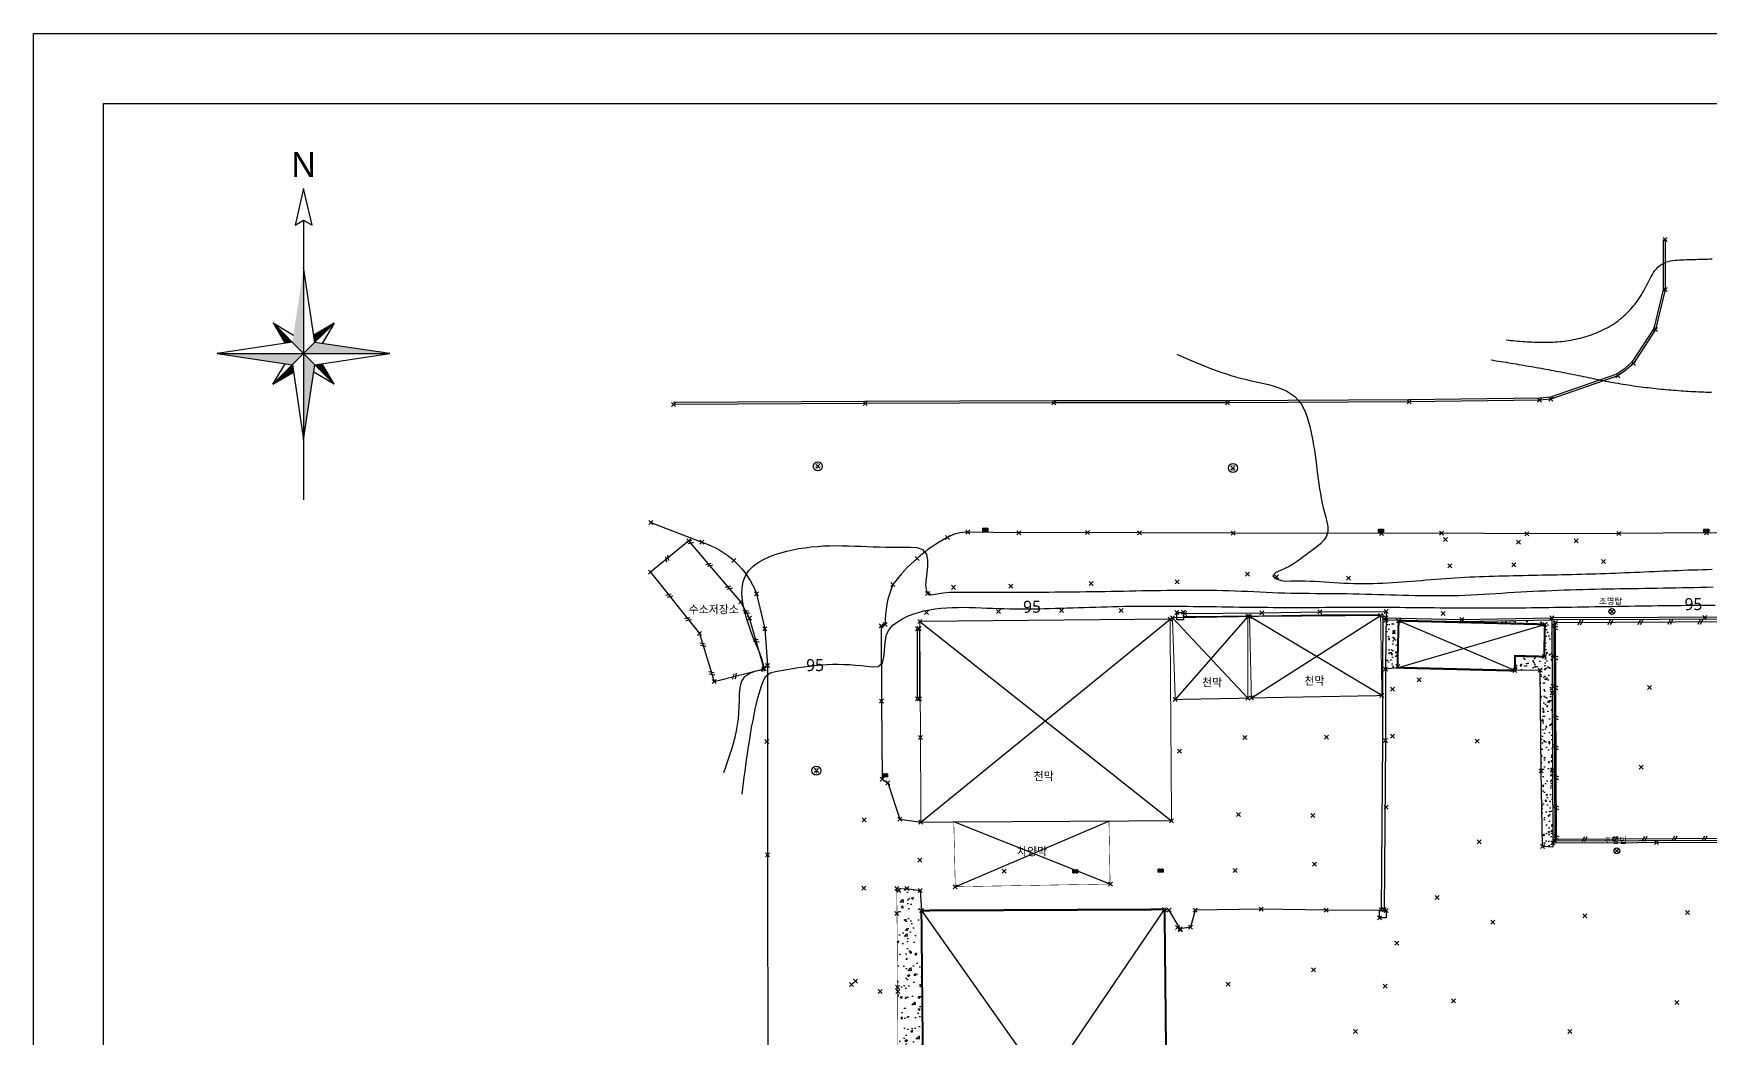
# Model space of a CAD drawing. Header units: millimetres. Extents: x 0 to 294000, y 0 to 207900.
# Drawn here: x 0 to 167671, y 107412 to 207900 of the extents above; entities that cross this region are included whole.
import ezdxf
from ezdxf.enums import TextEntityAlignment as Align

# ---------------------------------------------------------------- set-up
doc = ezdxf.new("R2010")
doc.units = ezdxf.units.MM
doc.header["$MEASUREMENT"] = 0
doc.header["$PDMODE"] = 3
doc.header["$PDSIZE"] = 200
doc.linetypes.add('DASHED2', pattern=[0.375, 0.25, -0.125])
for name, color, linetype in [('1M(48)', 48, 'Continuous'), ('5M(86)', 86, 'Continuous'), ("CON'C(31)", 251, 'Continuous'), ('FORM', 7, 'Continuous'), ('PTLAYER', 1, 'Continuous'), ('TEXT', 7, 'Continuous'), ('경계석(33)', 6, 'Continuous'), ('도시가스맨홀(50)', 50, 'Continuous'), ('빗물받이(5)', 5, 'Continuous'), ('아스팔트도로(1)', 6, 'Continuous'), ('우수맨홀(42)', 42, 'Continuous'), ('조립식건물(40)', 7, 'Continuous'), ('진북(8)', 8, 'Continuous'), ('천막(64)', 5, 'Continuous'), ('콘크리트수로(5)', 8, 'Continuous'), ('현황선', 7, 'Continuous'), ('휀스(70)', 4, 'Continuous')]:
    doc.layers.add(name, color=color, linetype=linetype)
doc.styles.add('Arial_4', font='malgun.ttf')
doc.styles.add('돋음체', font='malgun.ttf')

# ---------------------------------------------------------------- blocks, each defined once
blk = doc.blocks.new('진북')
at = {"layer": '진북(8)'}
for p, q in [((350.175, 814.296), (349.839, 812.775)), ((350.537, 812.775), (350.175, 814.296)), ((349.839, 812.775), (350.188, 812.976)), ((350.188, 812.976), (350.18, 801.328)), ((350.188, 812.976), (350.537, 812.775)), ((350.652, 807.891), (350.187, 811.024)), ((348.912, 808.698), (350.184, 807.424)), ((348.912, 808.698), (349.414, 807.847)), ((348.912, 808.698), (349.763, 808.195)), ((351.458, 808.696), (350.184, 807.424)), ((351.458, 808.696), (350.607, 808.194)), ((351.458, 808.696), (350.955, 807.846)), ((349.717, 807.892), (346.584, 807.427)), ((353.784, 807.421), (350.652, 807.891)), ((346.584, 807.427), (349.716, 806.957)), ((346.584, 807.427), (353.784, 807.421)), ((348.91, 806.152), (350.184, 807.424)), ((348.91, 806.152), (349.413, 807.002)), ((349.716, 806.957), (350.182, 803.824)), ((350.182, 803.824), (350.651, 806.956)), ((351.456, 806.15), (350.184, 807.424)), ((350.651, 806.956), (353.784, 807.421)), ((351.456, 806.15), (350.954, 807.001)), ((348.91, 806.152), (349.761, 806.654)), ((351.456, 806.15), (350.606, 806.653))]:
    blk.add_line(p, q, dxfattribs=at)
at = {"layer": '진북(8)', "color": 4}
for points in [[(350.187, 811.024), (349.717, 807.892), (350.184, 807.424)], [(348.912, 808.698), (349.414, 807.847), (349.717, 807.892)], [(351.458, 808.696), (350.607, 808.194), (350.652, 807.891)], [(353.784, 807.421), (350.652, 807.891), (350.184, 807.424)], [(346.584, 807.427), (349.716, 806.957), (350.184, 807.424)], [(348.91, 806.152), (349.761, 806.654), (349.716, 806.957)], [(350.182, 803.824), (350.651, 806.956), (350.184, 807.424)], [(351.456, 806.15), (350.954, 807.001), (350.651, 806.956)]]:
    blk.add_solid(points, dxfattribs=at)
at = {"layer": '진북(8)', "style": '돋음체'}
blk.add_text('N', height=1.05, dxfattribs=at).set_placement((350.184, 814.775), align=Align.CENTER)
blk = doc.blocks.new('P')
at = {"layer": '휀스(70)', "linetype": 'Continuous'}
for points in [[(-0.25, -0.25), (0, 0.25)], [(0, -0.25), (0.25, 0.25)]]:
    blk.add_lwpolyline(points, dxfattribs=at)
blk = doc.blocks.new('w')
at = {"layer": '우수맨홀(42)'}
blk.add_circle((0, 0), 0.75, dxfattribs=at)
at = {"layer": '우수맨홀(42)', "style": '돋음체'}
blk.add_text('우', height=0.8, dxfattribs=at).set_placement((0, 0), align=Align.MIDDLE)
blk = doc.blocks.new('W1')
at = {"layer": '빗물받이(5)'}
h = blk.add_hatch(dxfattribs=at)
h.set_pattern_fill('ANSI31', color=256, scale=0.02, style=0)
h.set_pattern_definition([(45, (-178.083926, -134.613974), (-0.04490128, 0.04490128), [])])
h.paths.add_polyline_path([(0.26, 0.15), (-0.24, 0.15), (-0.24, -0.15), (0.26, -0.15)])
blk.add_lwpolyline([(-0.24, 0.15), (0.26, 0.15), (0.26, -0.15), (-0.24, -0.15), (-0.24, 0.15)], dxfattribs=at)

msp = doc.modelspace()

# ---------------------------------------------------------------- hatches: boundary and pattern name
at = {"layer": "CON'C(31)"}
h = msp.add_hatch(dxfattribs=at)
h.set_pattern_fill('AR-CONC', color=256, scale=200)
h.set_pattern_definition([(50, (-215103000, -462996050), (1434.5203652, -125.50427), [150, -1650]), (355, (-215103000, -462996050), (-277.5026672, 1504.3842674), [120, -1320]), (100.45144446, (-215102880.5, -462996060.5), (1157.0176935, 1378.879982), [127.480384, -1402.284224]), (46.1842, (-215103000, -462995650), (2134.4826613, -331.0385616), [225, -2475]), (96.6356355, (-215102822.1, -462995677.6), (1869.323891, 1948.2372015), [191.220684, -2103.42752]), (351.184164, (-215103000, -462995650), (1869.32389, 1948.237201), [180, -1980.000002]), (21, (-215102800, -462995750), (1193.8141042, -805.2377813), [150, -1650]), (326, (-215102800, -462995750), (486.630664, 1450.30009), [120, -1320]), (71.45144474, (-215102700.5, -462995817.1), (1680.4447535, 645.0623056), [127.48038, -1402.284224]), (37.5, (-215103000, -462996050), (24.31971063, 665.78770766), [0, -1304, 0, -1340, 0, -1325]), (7.5, (-215103000, -462996050), (526.1390749, 788.8234238), [0, -764, 0, -1274, 0, -505]), (327.5, (-215103446, -462996050), (1067.64487234, -45.10974347), [0, -500, 0, -1560, 0, -2070]), (317.5, (-215103646, -462996050), (1166.3723387, 200.2099647), [0, -650, 0, -1036, 0, -1470])])
h.paths.add_polyline_path([(151820, 149282), (142817, 149097), (135224, 149257), (135190, 144341), (136371, 144489), (136490, 149188), (151119, 148821), (151038, 145594), (148135, 145667), (148098, 144194), (150659, 144255), (150745, 134180), (150893, 126596), (151906, 126557), (151913, 126988)])
h = msp.add_hatch(dxfattribs=at)
h.set_pattern_fill('AR-CONC', color=256, scale=300)
h.set_pattern_definition([(50, (-215103000, -462996050), (2151.780548, -188.256405), [225, -2475]), (355, (-215103000, -462996050), (-416.254001, 2256.576401), [180, -1980]), (100.45144446, (-215102820.7, -462996065.7), (1735.52654, 2068.319973), [191.220576, -2103.426336]), (46.1842, (-215103000, -462995450), (3201.723992, -496.557842), [337.5, -3712.5]), (96.6356355, (-215102733.2, -462995491.4), (2803.985837, 2922.355802), [286.831026, -3155.14128]), (351.184164, (-215103000, -462995450), (2803.985835, 2922.3558), [270, -2970.000003]), (21, (-215102700, -462995600), (1790.7211564, -1207.856672), [225, -2475]), (326, (-215102700, -462995600), (729.945996, 2175.450135), [180, -1980]), (71.45144474, (-215102550.8, -462995700.7), (2520.66713, 967.593458), [191.22057, -2103.426336]), (37.5, (-215103000, -462996050), (36.479566, 998.6815615), [0, -1956, 0, -2010, 0, -1987.5]), (7.5, (-215103000, -462996050), (789.2086123, 1183.2351356), [0, -1146, 0, -1911, 0, -757.5]), (327.5, (-215103669, -462996050), (1601.4673085, -67.6646152), [0, -750, 0, -2340, 0, -3105]), (317.5, (-215103969, -462996050), (1749.558508, 300.314947), [0, -975, 0, -1554, 0, -2205])])
h.paths.add_polyline_path([(88776, 120204), (88636, 122220), (87317, 122423), (86311, 122422), (86334, 119917), (86404, 112096), (86374, 104420), (86378, 104403), (86382, 103950), (88934, 103950)])
h.paths.add_polyline_path([(86247, 97841), (86299, 97295), (86464, 96603), (86728, 95943), (87095, 95335), (87567, 94803), (88133, 94373), (88703, 93948), (89038, 93341), (88946, 102719), (86368, 102694)])
h.paths.add_polyline_path([(87567, 94803), (87095, 95335), (86728, 95943), (86464, 96603), (86299, 97295), (86247, 97841), (86241, 97615), (86023, 97622, -0.9840891), (85520, 97630, -0.0080193), (85520, 97638), (85411, 97641), (85411, 94939), (85211, 94082), (85406, 88806), (86953, 90013), (87357, 89400), (87690, 89822), (88279, 90220), (88878, 90603), (89061, 90967), (89038, 93341), (88703, 93948), (88133, 94373)])
h.paths.add_polyline_path([(88102, 93305, -1), (87202, 93305, -1)], flags=16)
h.paths.add_polyline_path([(87190, 92891), (88119, 92897), (88113, 93720), (87184, 93713)], flags=24)

# ---------------------------------------------------------------- linework, layer by layer
at = {"layer": '1M(48)'}
for points in [[(147249, 177259), (147481, 177238), (147481, 177238), (147713, 177216), (147713, 177216), (147945, 177195), (147945, 177195), (148177, 177174), (148177, 177174), (148409, 177153), (148409, 177153), (148641, 177134), (148641, 177134), (148873, 177116), (148873, 177116), (149105, 177099), (149105, 177099), (149337, 177083), (149337, 177083), (149570, 177068), (149570, 177068), (149802, 177056), (149802, 177056), (150035, 177045), (150035, 177045), (150267, 177036), (150267, 177036), (150500, 177029), (150500, 177029), (150733, 177025), (150733, 177025), (150966, 177023), (150966, 177023), (151199, 177024), (151199, 177024), (151431, 177028), (151431, 177028), (151664, 177035), (151664, 177035), (151897, 177045), (151897, 177045), (152129, 177058), (152129, 177058), (152362, 177074), (152362, 177074), (152594, 177094), (152594, 177094), (152825, 177118), (152825, 177118), (153056, 177145), (153056, 177145), (153287, 177177), (153287, 177177), (153517, 177212), (153517, 177212), (153747, 177250), (153747, 177250), (153976, 177293), (153976, 177293), (154204, 177339), (154204, 177339), (154431, 177390), (154431, 177390), (154658, 177444), (154658, 177444), (154883, 177502), (154883, 177502), (155107, 177565), (155107, 177565), (155330, 177632), (155330, 177632), (155552, 177703), (155552, 177703), (155772, 177778), (155772, 177778), (155991, 177858), (155991, 177858), (156208, 177942), (156208, 177942), (156424, 178031), (156424, 178031), (156637, 178124), (156637, 178124), (156848, 178222), (156848, 178222), (157057, 178325), (157057, 178325), (157263, 178433), (157263, 178433), (157467, 178546), (157467, 178546), (157668, 178663), (157668, 178663), (157866, 178786), (157866, 178786), (158060, 178914), (158060, 178914), (158251, 179047), (158251, 179047), (158439, 179185), (158439, 179185), (158622, 179328), (158622, 179328), (158802, 179476), (158802, 179476), (158978, 179629), (158978, 179629), (159150, 179786), (159150, 179786), (159318, 179947), (159318, 179947), (159481, 180113), (159481, 180113), (159641, 180283), (159641, 180283), (159796, 180456), (159796, 180456), (159946, 180634), (159946, 180634), (160093, 180815), (160093, 180815), (160235, 180999), (160235, 180999), (160373, 181187), (160373, 181187), (160506, 181378), (160506, 181378), (160635, 181571), (160635, 181571), (160760, 181768), (160760, 181768), (160881, 181967), (160881, 181967), (160998, 182169), (160998, 182169), (161110, 182372), (161110, 182372), (161219, 182578), (161219, 182578), (161324, 182786), (161324, 182786), (161428, 182994), (161428, 182994), (161533, 183202), (161533, 183202), (161639, 183409), (161639, 183409), (161750, 183614), (161750, 183614), (161866, 183816), (161866, 183816), (161989, 184014), (161989, 184014), (162122, 184205), (162122, 184205), (162268, 184386), (162268, 184386), (162427, 184556), (162427, 184556), (162602, 184709), (162602, 184709), (162794, 184841), (162794, 184841), (163000, 184949), (163000, 184949), (163216, 185035), (163216, 185035), (163439, 185103), (163439, 185103), (163666, 185155), (163666, 185155), (163896, 185194), (163896, 185194), (164127, 185223), (164127, 185223), (164358, 185244), (164358, 185244), (164591, 185260), (164591, 185260), (164823, 185271), (164823, 185271), (165056, 185281), (165056, 185281), (165289, 185290), (165289, 185290), (165521, 185298), (165521, 185298), (165754, 185306), (165754, 185306), (165987, 185313), (165987, 185313), (166219, 185320), (166219, 185320), (166452, 185327), (166452, 185327), (166685, 185334), (166685, 185334), (166918, 185340), (166918, 185340), (167150, 185346), (167150, 185346), (167383, 185352), (167383, 185352), (167616, 185357), (167616, 185357), (167849, 185362)], [(114313, 175831), (114758, 175637), (114758, 175637), (115202, 175444), (115202, 175444), (115647, 175252), (115647, 175252), (116094, 175063), (116094, 175063), (116541, 174876), (116541, 174876), (116990, 174694), (116990, 174694), (117441, 174516), (117441, 174516), (117894, 174343), (117894, 174343), (118349, 174177), (118349, 174177), (118807, 174016), (118807, 174016), (119266, 173863), (119266, 173863), (119729, 173718), (119729, 173718), (120194, 173580), (120194, 173580), (120661, 173452), (120661, 173452), (121131, 173332), (121131, 173332), (121602, 173221), (121602, 173221), (122076, 173116), (122076, 173116), (122549, 173013), (122549, 173013), (123022, 172905), (123022, 172905), (123493, 172790), (123493, 172790), (123960, 172661), (123960, 172661), (124421, 172513), (124421, 172513), (124874, 172339), (124874, 172339), (125312, 172132), (125312, 172132), (125728, 171885), (125728, 171885), (126113, 171590), (126113, 171590), (126454, 171246), (126454, 171246), (126741, 170856), (126741, 170856), (126978, 170433), (126978, 170433), (127175, 169991), (127175, 169991), (127341, 169535), (127341, 169535), (127482, 169072), (127482, 169072), (127606, 168603), (127606, 168603), (127718, 168131), (127718, 168131), (127819, 167657), (127819, 167657), (127910, 167181), (127910, 167181), (127993, 166704), (127993, 166704), (128069, 166225), (128069, 166225), (128139, 165745), (128139, 165745), (128204, 165265), (128204, 165265), (128267, 164784), (128267, 164784), (128328, 164304), (128328, 164304), (128390, 163823), (128390, 163823), (128453, 163342), (128453, 163342), (128521, 162862), (128521, 162862), (128593, 162383), (128593, 162383), (128672, 161905), (128672, 161905), (128758, 161428), (128758, 161428), (128853, 160953), (128853, 160953), (128958, 160479), (128958, 160479), (129073, 160008), (129073, 160008), (129199, 159540), (129199, 159540), (129322, 159071), (129322, 159071), (129408, 158595), (129408, 158595), (129413, 158111), (129413, 158111), (129277, 157648), (129277, 157648), (129015, 157241), (129015, 157241), (128683, 156889), (128683, 156889), (128315, 156574), (128315, 156574), (127928, 156282), (127928, 156282), (127537, 155996), (127537, 155996), (127149, 155705), (127149, 155705), (126763, 155412), (126763, 155412), (126370, 155128), (126370, 155128), (125964, 154863), (125964, 154863), (125544, 154622), (125544, 154622), (125111, 154404), (125111, 154404), (124668, 154207), (124668, 154207), (124228, 154004), (124228, 154004), (123916, 153671), (123916, 153671), (124281, 153371), (124281, 153371), (124738, 153212), (124738, 153212), (125218, 153153), (125218, 153153), (125702, 153161), (125702, 153161), (126187, 153177), (126187, 153177), (126672, 153180), (126672, 153180), (127156, 153171), (127156, 153171), (127641, 153154), (127641, 153154), (128125, 153131), (128125, 153131), (128609, 153102), (128609, 153102), (129092, 153070), (129092, 153070), (129576, 153037), (129576, 153037), (130059, 153004), (130059, 153004), (130543, 152973), (130543, 152973), (131027, 152947), (131027, 152947), (131511, 152925), (131511, 152925), (131996, 152910), (131996, 152910), (132481, 152903), (132481, 152903), (132965, 152901), (132965, 152901), (133450, 152906), (133450, 152906), (133935, 152916), (133935, 152916), (134419, 152932), (134419, 152932), (134903, 152952), (134903, 152952), (135387, 152976), (135387, 152976), (135871, 153004), (135871, 153004), (136355, 153035), (136355, 153035), (136839, 153069), (136839, 153069), (137322, 153105), (137322, 153105), (137805, 153142), (137805, 153142), (138288, 153181), (138288, 153181), (138771, 153221), (138771, 153221), (139255, 153261), (139255, 153261), (139738, 153301), (139738, 153301), (140221, 153340), (140221, 153340), (140704, 153378), (140704, 153378), (141187, 153414), (141187, 153414), (141671, 153448), (141671, 153448), (142155, 153480), (142155, 153480), (142638, 153508), (142638, 153508), (143122, 153534), (143122, 153534), (143607, 153558), (143607, 153558), (144091, 153580), (144091, 153580), (144575, 153599), (144575, 153599), (145060, 153617), (145060, 153617), (145544, 153633), (145544, 153633), (146028, 153648), (146028, 153648), (146513, 153662), (146513, 153662), (146998, 153674), (146998, 153674), (147482, 153686), (147482, 153686), (147967, 153697), (147967, 153697), (148451, 153708), (148451, 153708), (148936, 153718), (148936, 153718), (149420, 153728), (149420, 153728), (149905, 153738), (149905, 153738), (150390, 153748), (150390, 153748), (150874, 153758), (150874, 153758), (151359, 153767), (151359, 153767), (151844, 153777), (151844, 153777), (152328, 153787), (152328, 153787), (152813, 153798), (152813, 153798), (153297, 153808), (153297, 153808), (153782, 153820), (153782, 153820), (154267, 153831), (154267, 153831), (154751, 153844), (154751, 153844), (155236, 153857), (155236, 153857), (155720, 153871), (155720, 153871), (156205, 153885), (156205, 153885), (156689, 153901), (156689, 153901), (157174, 153918), (157174, 153918), (157658, 153935), (157658, 153935), (158142, 153954), (158142, 153954), (158627, 153973), (158627, 153973), (159111, 153993), (159111, 153993), (159595, 154014), (159595, 154014), (160080, 154034), (160080, 154034), (160564, 154056), (160564, 154056), (161048, 154077), (161048, 154077), (161532, 154099), (161532, 154099), (162017, 154120), (162017, 154120), (162501, 154141), (162501, 154141), (162985, 154162), (162985, 154162), (163469, 154182), (163469, 154182), (163954, 154202), (163954, 154202), (164438, 154221), (164438, 154221), (164922, 154240), (164922, 154240), (165407, 154257), (165407, 154257), (165891, 154274), (165891, 154274), (166376, 154289), (166376, 154289), (166860, 154303), (166860, 154303), (167345, 154315), (167345, 154315), (167829, 154326)], [(145730, 175270), (145980, 175229), (145980, 175229), (146230, 175188), (146230, 175188), (146480, 175146), (146480, 175146), (146730, 175105), (146730, 175105), (146980, 175064), (146980, 175064), (147230, 175022), (147230, 175022), (147480, 174981), (147480, 174981), (147730, 174939), (147730, 174939), (147980, 174898), (147980, 174898), (148230, 174856), (148230, 174856), (148480, 174814), (148480, 174814), (148730, 174771), (148730, 174771), (148979, 174729), (148979, 174729), (149229, 174686), (149229, 174686), (149479, 174644), (149479, 174644), (149729, 174600), (149729, 174600), (149978, 174557), (149978, 174557), (150228, 174514), (150228, 174514), (150478, 174470), (150478, 174470), (150727, 174425), (150727, 174425), (150977, 174381), (150977, 174381), (151226, 174336), (151226, 174336), (151475, 174291), (151475, 174291), (151725, 174245), (151725, 174245), (151974, 174199), (151974, 174199), (152223, 174153), (152223, 174153), (152472, 174106), (152472, 174106), (152721, 174059), (152721, 174059), (152970, 174011), (152970, 174011), (153219, 173963), (153219, 173963), (153467, 173915), (153467, 173915), (153716, 173866), (153716, 173866), (153965, 173816), (153965, 173816), (154213, 173766), (154213, 173766), (154461, 173715), (154461, 173715), (154710, 173664), (154710, 173664), (154958, 173613), (154958, 173613), (155206, 173561), (155206, 173561), (155454, 173508), (155454, 173508), (155702, 173456), (155702, 173456), (155950, 173404), (155950, 173404), (156198, 173352), (156198, 173352), (156446, 173300), (156446, 173300), (156694, 173249), (156694, 173249), (156942, 173199), (156942, 173199), (157191, 173150), (157191, 173150), (157440, 173102), (157440, 173102), (157689, 173055), (157689, 173055), (157938, 173010), (157938, 173010), (158188, 172965), (158188, 172965), (158437, 172922), (158437, 172922), (158687, 172880), (158687, 172880), (158937, 172839), (158937, 172839), (159188, 172799), (159188, 172799), (159438, 172761), (159438, 172761), (159689, 172723), (159689, 172723), (159939, 172687), (159939, 172687), (160190, 172651), (160190, 172651), (160441, 172617), (160441, 172617), (160693, 172584), (160693, 172584), (160944, 172552), (160944, 172552), (161196, 172521), (161196, 172521), (161447, 172490), (161447, 172490), (161699, 172461), (161699, 172461), (161951, 172433), (161951, 172433), (162203, 172406), (162203, 172406), (162455, 172380), (162455, 172380), (162707, 172355), (162707, 172355), (162959, 172331), (162959, 172331), (163212, 172307), (163212, 172307), (163464, 172285), (163464, 172285), (163716, 172263), (163716, 172263), (163969, 172243), (163969, 172243), (164222, 172223), (164222, 172223), (164474, 172204), (164474, 172204), (164727, 172186), (164727, 172186), (164980, 172169), (164980, 172169), (165233, 172152), (165233, 172152), (165486, 172137), (165486, 172137), (165739, 172122), (165739, 172122), (165992, 172108), (165992, 172108), (166245, 172094), (166245, 172094), (166498, 172082), (166498, 172082), (166751, 172070), (166751, 172070), (167004, 172058), (167004, 172058), (167257, 172048), (167257, 172048), (167511, 172038), (167511, 172038), (167764, 172029)], [(69007, 134006), (69220, 134589), (69220, 134589), (69428, 135175), (69428, 135175), (69628, 135762), (69628, 135762), (69817, 136354), (69817, 136354), (69991, 136950), (69991, 136950), (70146, 137551), (70146, 137551), (70281, 138158), (70281, 138158), (70391, 138769), (70391, 138769), (70477, 139384), (70477, 139384), (70536, 140002), (70536, 140002), (70569, 140622), (70569, 140622), (70579, 141243), (70579, 141243), (70594, 141864), (70594, 141864), (70650, 142482), (70650, 142482), (70803, 143083), (70803, 143083), (71127, 143608), (71127, 143608), (71636, 143956), (71636, 143956), (72213, 144185), (72213, 144185), (72827, 144267), (72827, 144267), (72988, 144766), (72988, 144766), (72831, 145366), (72831, 145366), (72612, 145947), (72612, 145947), (72372, 146520), (72372, 146520), (72134, 147094), (72134, 147094), (71902, 147670), (71902, 147670), (71680, 148250), (71680, 148250), (71472, 148835), (71472, 148835), (71282, 149426), (71282, 149426), (71115, 150024), (71115, 150024), (70978, 150630), (70978, 150630), (70879, 151243), (70879, 151243), (70831, 151862), (70831, 151862), (70849, 152482), (70849, 152482), (70957, 153093), (70957, 153093), (71174, 153674), (71174, 153674), (71511, 154194), (71511, 154194), (71945, 154637), (71945, 154637), (72442, 155008), (72442, 155008), (72979, 155319), (72979, 155319), (73543, 155580), (73543, 155580), (74124, 155800), (74124, 155800), (74716, 155986), (74716, 155986), (75316, 156144), (75316, 156144), (75923, 156278), (75923, 156278), (76533, 156391), (76533, 156391), (77147, 156485), (77147, 156485), (77764, 156561), (77764, 156561), (78382, 156618), (78382, 156618), (79002, 156658), (79002, 156658), (79622, 156681), (79622, 156681), (80243, 156690), (80243, 156690), (80864, 156686), (80864, 156686), (81485, 156672), (81485, 156672), (82106, 156652), (82106, 156652), (82727, 156628), (82727, 156628), (83347, 156603), (83347, 156603), (83968, 156580), (83968, 156580), (84588, 156561), (84588, 156561), (85209, 156547), (85209, 156547), (85830, 156540), (85830, 156540), (86451, 156542), (86451, 156542), (87072, 156552), (87072, 156552), (87693, 156552), (87693, 156552), (88311, 156497), (88311, 156497), (88896, 156299), (88896, 156299), (89283, 155828), (89283, 155828), (89398, 155221), (89398, 155221), (89385, 154600), (89385, 154600), (89318, 153983), (89318, 153983), (89237, 153367), (89237, 153367), (89199, 152748), (89199, 152748), (89280, 152133), (89280, 152133), (89735, 151789), (89735, 151789), (90350, 151861), (90350, 151861), (90961, 151969), (90961, 151969), (91579, 152033), (91579, 152033), (92200, 152053), (92200, 152053), (92821, 152053), (92821, 152053), (93442, 152051), (93442, 152051), (94063, 152049), (94063, 152049), (94684, 152047), (94684, 152047), (95305, 152046), (95305, 152046), (95926, 152044), (95926, 152044), (96547, 152044), (96547, 152044), (97168, 152043), (97168, 152043), (97789, 152043), (97789, 152043), (98410, 152044), (98410, 152044), (99031, 152045), (99031, 152045), (99652, 152046), (99652, 152046), (100273, 152048), (100273, 152048), (100894, 152051), (100894, 152051), (101515, 152054), (101515, 152054), (102136, 152058), (102136, 152058), (102757, 152063), (102757, 152063), (103378, 152068), (103378, 152068), (103999, 152075), (103999, 152075), (104620, 152082), (104620, 152082), (105241, 152090), (105241, 152090), (105862, 152099), (105862, 152099), (106483, 152109), (106483, 152109), (107104, 152120), (107104, 152120), (107725, 152132), (107725, 152132), (108346, 152144), (108346, 152144), (108967, 152156), (108967, 152156), (109588, 152168), (109588, 152168), (110209, 152180), (110209, 152180), (110830, 152192), (110830, 152192), (111451, 152203), (111451, 152203), (112071, 152213), (112071, 152213), (112692, 152223), (112692, 152223), (113313, 152231), (113313, 152231), (113934, 152238), (113934, 152238), (114555, 152243), (114555, 152243), (115176, 152246), (115176, 152246), (115797, 152247), (115797, 152247), (116419, 152246), (116419, 152246), (117040, 152242), (117040, 152242), (117661, 152236), (117661, 152236), (118281, 152226), (118281, 152226), (118902, 152214), (118902, 152214), (119523, 152198), (119523, 152198), (120144, 152179), (120144, 152179), (120765, 152156), (120765, 152156), (121385, 152129), (121385, 152129), (122005, 152100), (122005, 152100), (122626, 152069), (122626, 152069), (123246, 152039), (123246, 152039), (123866, 152011), (123866, 152011), (124487, 151987), (124487, 151987), (125108, 151967), (125108, 151967), (125729, 151952), (125729, 151952), (126349, 151940), (126349, 151940), (126970, 151931), (126970, 151931), (127591, 151924), (127591, 151924), (128212, 151918), (128212, 151918), (128833, 151914), (128833, 151914), (129454, 151909), (129454, 151909), (130075, 151904), (130075, 151904), (130697, 151898), (130697, 151898), (131317, 151891), (131317, 151891), (131938, 151881), (131938, 151881), (132559, 151868), (132559, 151868), (133180, 151853), (133180, 151853), (133801, 151836), (133801, 151836), (134422, 151818), (134422, 151818), (135043, 151800), (135043, 151800), (135663, 151781), (135663, 151781), (136284, 151763), (136284, 151763), (136905, 151746), (136905, 151746), (137526, 151731), (137526, 151731), (138147, 151717), (138147, 151717), (138768, 151706), (138768, 151706), (139389, 151698), (139389, 151698), (140010, 151694), (140010, 151694), (140631, 151694), (140631, 151694), (141252, 151698), (141252, 151698), (141873, 151708), (141873, 151708), (142493, 151723), (142493, 151723), (143114, 151745), (143114, 151745), (143735, 151772), (143735, 151772), (144355, 151803), (144355, 151803), (144975, 151838), (144975, 151838), (145595, 151876), (145595, 151876), (146215, 151915), (146215, 151915), (146834, 151955), (146834, 151955), (147454, 151994), (147454, 151994), (148074, 152032), (148074, 152032), (148694, 152068), (148694, 152068), (149314, 152102), (149314, 152102), (149934, 152133), (149934, 152133), (150555, 152162), (150555, 152162), (151175, 152189), (151175, 152189), (151796, 152214), (151796, 152214), (152416, 152238), (152416, 152238), (153037, 152259), (153037, 152259), (153658, 152279), (153658, 152279), (154278, 152297), (154278, 152297), (154899, 152314), (154899, 152314), (155520, 152330), (155520, 152330), (156141, 152344), (156141, 152344), (156762, 152357), (156762, 152357), (157383, 152369), (157383, 152369), (158004, 152381), (158004, 152381), (158625, 152392), (158625, 152392), (159246, 152402), (159246, 152402), (159867, 152411), (159867, 152411), (160488, 152421), (160488, 152421), (161108, 152430), (161108, 152430), (161729, 152440), (161729, 152440), (162350, 152449), (162350, 152449), (162971, 152459), (162971, 152459), (163592, 152470), (163592, 152470), (164213, 152481), (164213, 152481), (164834, 152492), (164834, 152492), (165455, 152505), (165455, 152505), (166076, 152519), (166076, 152519), (166697, 152534), (166697, 152534), (167318, 152550), (167318, 152550), (167938, 152568)]]:
    msp.add_lwpolyline(points, dxfattribs=at)
at = {"layer": '5M(86)'}
msp.add_lwpolyline([(70848, 131850), (70920, 132419), (70920, 132419), (70993, 132988), (70993, 132988), (71066, 133557), (71066, 133557), (71141, 134125), (71141, 134125), (71217, 134694), (71217, 134694), (71296, 135262), (71296, 135262), (71377, 135829), (71377, 135829), (71461, 136397), (71461, 136397), (71548, 136964), (71548, 136964), (71639, 137530), (71639, 137530), (71735, 138095), (71735, 138095), (71835, 138660), (71835, 138660), (71941, 139223), (71941, 139223), (72052, 139786), (72052, 139786), (72170, 140347), (72170, 140347), (72294, 140907), (72294, 140907), (72426, 141465), (72426, 141465), (72572, 142020), (72572, 142020), (72740, 142568), (72740, 142568), (72938, 143106), (72938, 143106), (73197, 143616), (73197, 143616), (73647, 143957), (73647, 143957), (74203, 144092), (74203, 144092), (74767, 144198), (74767, 144198), (75331, 144302), (75331, 144302), (75896, 144401), (75896, 144401), (76462, 144495), (76462, 144495), (77029, 144580), (77029, 144580), (77597, 144656), (77597, 144656), (78167, 144720), (78167, 144720), (78738, 144770), (78738, 144770), (79311, 144806), (79311, 144806), (79884, 144826), (79884, 144826), (80457, 144831), (80457, 144831), (81031, 144819), (81031, 144819), (81603, 144792), (81603, 144792), (82175, 144750), (82175, 144750), (82746, 144694), (82746, 144694), (83315, 144626), (83315, 144626), (83886, 144568), (83886, 144568), (84455, 144614), (84455, 144614), (84877, 144973), (84877, 144973), (85017, 145527), (85017, 145527), (85075, 146097), (85075, 146097), (85114, 146669), (85114, 146669), (85173, 147240), (85173, 147240), (85298, 147799), (85298, 147799), (85546, 148314), (85546, 148314), (85930, 148738), (85930, 148738), (86389, 149081), (86389, 149081), (86882, 149374), (86882, 149374), (87397, 149626), (87397, 149626), (87929, 149839), (87929, 149839), (88474, 150016), (88474, 150016), (89029, 150161), (89029, 150161), (89591, 150276), (89591, 150276), (90157, 150367), (90157, 150367), (90726, 150434), (90726, 150434), (91298, 150480), (91298, 150480), (91871, 150509), (91871, 150509), (92444, 150523), (92444, 150523), (93018, 150524), (93018, 150524), (93591, 150516), (93591, 150516), (94164, 150500), (94164, 150500), (94737, 150479), (94737, 150479), (95310, 150456), (95310, 150456), (95883, 150434), (95883, 150434), (96456, 150413), (96456, 150413), (97030, 150398), (97030, 150398), (97603, 150386), (97603, 150386), (98177, 150380), (98177, 150380), (98750, 150377), (98750, 150377), (99324, 150378), (99324, 150378), (99897, 150382), (99897, 150382), (100470, 150389), (100470, 150389), (101044, 150399), (101044, 150399), (101617, 150411), (101617, 150411), (102191, 150426), (102191, 150426), (102764, 150441), (102764, 150441), (103337, 150459), (103337, 150459), (103910, 150477), (103910, 150477), (104483, 150496), (104483, 150496), (105057, 150515), (105057, 150515), (105630, 150534), (105630, 150534), (106203, 150552), (106203, 150552), (106776, 150570), (106776, 150570), (107349, 150587), (107349, 150587), (107923, 150602), (107923, 150602), (108496, 150616), (108496, 150616), (109069, 150627), (109069, 150627), (109643, 150636), (109643, 150636), (110216, 150643), (110216, 150643), (110790, 150648), (110790, 150648), (111363, 150651), (111363, 150651), (111937, 150652), (111937, 150652), (112510, 150651), (112510, 150651), (113084, 150650), (113084, 150650), (113657, 150646), (113657, 150646), (114230, 150642), (114230, 150642), (114804, 150637), (114804, 150637), (115377, 150630), (115377, 150630), (115951, 150623), (115951, 150623), (116524, 150615), (116524, 150615), (117098, 150607), (117098, 150607), (117671, 150599), (117671, 150599), (118245, 150590), (118245, 150590), (118818, 150581), (118818, 150581), (119391, 150573), (119391, 150573), (119965, 150564), (119965, 150564), (120538, 150556), (120538, 150556), (121112, 150549), (121112, 150549), (121685, 150542), (121685, 150542), (122259, 150536), (122259, 150536), (122832, 150531), (122832, 150531), (123405, 150526), (123405, 150526), (123979, 150523), (123979, 150523), (124552, 150521), (124552, 150521), (125126, 150520), (125126, 150520), (125699, 150519), (125699, 150519), (126273, 150519), (126273, 150519), (126846, 150519), (126846, 150519), (127420, 150520), (127420, 150520), (127993, 150522), (127993, 150522), (128567, 150523), (128567, 150523), (129140, 150525), (129140, 150525), (129714, 150527), (129714, 150527), (130287, 150529), (130287, 150529), (130861, 150531), (130861, 150531), (131434, 150533), (131434, 150533), (132008, 150534), (132008, 150534), (132581, 150535), (132581, 150535), (133155, 150536), (133155, 150536), (133728, 150536), (133728, 150536), (134302, 150535), (134302, 150535), (134875, 150534), (134875, 150534), (135449, 150532), (135449, 150532), (136022, 150529), (136022, 150529), (136596, 150525), (136596, 150525), (137169, 150520), (137169, 150520), (137742, 150515), (137742, 150515), (138316, 150509), (138316, 150509), (138889, 150503), (138889, 150503), (139463, 150497), (139463, 150497), (140036, 150491), (140036, 150491), (140610, 150484), (140610, 150484), (141183, 150479), (141183, 150479), (141757, 150473), (141757, 150473), (142330, 150468), (142330, 150468), (142904, 150464), (142904, 150464), (143477, 150461), (143477, 150461), (144051, 150459), (144051, 150459), (144624, 150458), (144624, 150458), (145197, 150458), (145197, 150458), (145771, 150460), (145771, 150460), (146344, 150462), (146344, 150462), (146918, 150465), (146918, 150465), (147491, 150469), (147491, 150469), (148065, 150473), (148065, 150473), (148638, 150479), (148638, 150479), (149212, 150485), (149212, 150485), (149785, 150492), (149785, 150492), (150359, 150499), (150359, 150499), (150932, 150507), (150932, 150507), (151506, 150515), (151506, 150515), (152079, 150524), (152079, 150524), (152652, 150533), (152652, 150533), (153226, 150543), (153226, 150543), (153799, 150552), (153799, 150552), (154373, 150562), (154373, 150562), (154946, 150572), (154946, 150572), (155519, 150582), (155519, 150582), (156093, 150592), (156093, 150592), (156666, 150602), (156666, 150602), (157240, 150612), (157240, 150612), (157813, 150621), (157813, 150621), (158386, 150631), (158386, 150631), (158960, 150640), (158960, 150640), (159533, 150649), (159533, 150649), (160107, 150657), (160107, 150657), (160680, 150666), (160680, 150666), (161253, 150674), (161253, 150674), (161827, 150682), (161827, 150682), (162400, 150690), (162400, 150690), (162974, 150697), (162974, 150697), (163547, 150704), (163547, 150704), (164121, 150711), (164121, 150711), (164694, 150718), (164694, 150718), (165268, 150725), (165268, 150725), (165841, 150731), (165841, 150731), (166414, 150737), (166414, 150737), (166988, 150743), (166988, 150743), (167561, 150749), (167561, 150749), (168135, 150754)], dxfattribs=at)
at = {"layer": "CON'C(31)"}
for points in [[(136371, 144489), (135190, 144341)], [(151913, 126988), (151906, 126557), (150893, 126596), (150745, 134180), (150659, 144255), (148098, 144194)], [(87317, 122423), (88636, 122220), (88776, 120204)]]:
    msp.add_lwpolyline(points, dxfattribs=at)
at = {"layer": "CON'C(31)", "const_width": 50}
msp.add_lwpolyline([(87317, 122423), (86311, 122422), (86334, 119917), (86404, 112096), (86368, 102694), (88946, 102719)], dxfattribs=at)
at = {"layer": 'FORM'}
for points in [[(0, 207900), (294000, 207900), (294000, 0), (0, 0)], [(7000, 200900), (287000, 200900), (287000, 7000), (7000, 7000)]]:
    msp.add_lwpolyline(points, close=True, dxfattribs=at)
at = {"layer": 'PTLAYER'}
for p in [(163151, 187312), (163136, 182293), (162186, 178317), (159972, 174891), (158403, 173660), (83136, 170895), (102010, 170974), (119393, 170979), (137530, 171069), (150576, 171239), (151714, 171355), (63973, 170800), (78418, 164630), (119930, 164453), (61726, 159016), (91376, 157494), (93420, 158027), (95145, 158277), (98529, 157982), (105375, 157998), (110585, 157978), (119960, 157954), (134766, 157909), (140784, 157928), (149323, 157883), (158511, 157911), (167278, 157963), (65524, 157180), (66819, 157024), (141164, 157297), (148475, 157046), (154251, 157171), (70028, 155197), (88335, 155415), (141596, 154685), (148015, 154785), (156966, 155109), (61695, 154054), (85934, 152804), (91983, 152523), (97723, 152655), (105735, 152894), (114343, 153089), (121384, 153840), (124266, 153589), (131483, 153440), (70706, 151073), (72297, 151887), (89384, 151890), (71582, 149426), (88618, 149121), (89290, 150004), (96470, 150117), (102790, 150191), (108738, 150206), (113638, 149356), (113872, 149487), (114298, 150003), (114980, 150047), (115104, 149920), (121423, 149604), (121582, 149616), (122830, 149982), (128609, 150077), (134686, 149717), (135216, 149457), (135223, 149238), (135229, 150091), (136490, 149188), (140930, 149907), (142817, 149297), (151819, 149482), (157815, 150103), (167096, 149517), (66595, 147895), (73114, 148370), (84752, 148688), (85161, 148790), (88373, 148380), (88550, 148413), (151119, 148821), (152163, 149012), (73058, 144377), (73375, 144706), (135190, 144341), (136404, 144621), (148098, 144194), (150659, 144255), (151078, 145593), (68056, 143104), (135862, 142331), (138546, 143276), (161575, 142509), (84789, 141142), (88396, 141383), (88580, 141374), (114158, 141310), (121424, 141441), (121771, 141464), (134823, 141700), (151849, 141970), (88690, 137517), (121100, 137491), (129286, 137525), (135879, 137635), (73336, 137121), (114579, 136151), (135167, 137194), (144354, 137149), (78272, 134192), (150745, 134180), (151882, 134205), (160757, 134545), (84837, 133340), (85113, 133734), (85403, 132969), (83064, 129272), (86613, 129343), (88729, 129039), (113786, 129182), (120472, 129814), (127902, 129710), (135232, 130557), (73397, 125785), (144556, 127090), (150893, 126596), (151913, 126988), (152097, 127164), (158301, 126175), (162284, 127022), (88614, 125237), (97057, 124147), (104160, 124113), (112682, 124192), (120133, 124217), (128086, 124857), (83021, 122436), (86311, 122422), (86531, 122206), (87317, 122423), (88636, 122220), (92164, 122585), (107676, 122856), (140357, 121516), (86334, 119917), (88776, 120204), (113090, 120314), (113535, 120236), (116152, 120231), (122761, 120337), (129239, 120246), (134576, 119489), (134752, 120288), (135052, 120315), (135249, 120194), (145922, 119052), (155099, 119690), (165373, 120004), (114387, 118498), (114640, 118378), (114697, 118272), (115672, 118536), (136327, 116928), (127965, 114284), (81781, 112792), (82175, 113127), (86379, 112543), (119436, 112842), (135150, 112639), (84660, 112121), (86404, 112096), (141993, 111187), (164297, 111014), (132177, 108122), (153602, 108099)]:
    msp.add_point(p, dxfattribs=at)
at = {"layer": 'TEXT'}
for centre in [(157815, 150103), (158301, 126175)]:
    msp.add_circle(centre, 293, dxfattribs=at)
at = {"layer": '경계석(33)'}
for points in [[(162951, 187313), (162936, 182316), (162000, 178397), (159820, 175024), (159081, 174381), (158311, 173840), (151670, 171552), (150564, 171439), (137528, 171269), (119392, 171179), (102010, 171174), (83135, 171095), (63973, 171000)], [(163151, 187312), (163136, 182293), (162186, 178317), (159972, 174891), (159205, 174224), (158403, 173660), (151714, 171355), (150576, 171239), (137530, 171069), (119393, 170979), (102010, 170974), (83136, 170895), (63973, 170800)], [(85161, 148790), (84752, 148688), (84789, 141142), (84837, 133340), (85403, 132969), (86613, 129343), (88729, 129039)]]:
    msp.add_lwpolyline(points, dxfattribs=at)
for points in [[(61726, 159016), (66819, 157024, -0.2301003), (72297, 151887), (73114, 148370), (73375, 144706), (73375, 137121), (73397, 125785), (73428, 103373), (73494, 84262), (73515, 69277), (73566, 48331), (73566, 33650)], [(176786, 157920), (167278, 157963), (158511, 157911), (149323, 157883), (140784, 157928), (134766, 157909), (119960, 157954), (110585, 157978), (105375, 157998), (98529, 157982), (93420, 158027, 0.1554626), (91376, 157494)]]:
    msp.add_lwpolyline(points, format="xyb", dxfattribs=at)
msp.add_arc((99038, 143162), 16269, 118.24461, 143.65405, dxfattribs=at)
at = {"layer": '아스팔트도로(1)'}
msp.add_arc((94196, 149133), 9041, 156.04249, 182.1704, dxfattribs=at)
at = {"layer": '조립식건물(40)', "const_width": 200}
msp.add_lwpolyline([(136371, 144489), (136490, 149188), (151119, 148821), (151038, 145594), (148135, 145667), (148098, 144194)], close=True, dxfattribs=at)
at = {"layer": '조립식건물(40)'}
for points in [[(136371, 144489), (151119, 148821)], [(148098, 144194), (136490, 149188)], [(88776, 120204), (113449, 85273)], [(89119, 84999), (113090, 120314)]]:
    msp.add_lwpolyline(points, dxfattribs=at)
at = {"layer": '조립식건물(40)', "const_width": 200}
msp.add_lwpolyline([(89119, 84999), (113449, 85273), (113090, 120314), (88776, 120204), (89119, 84999)], dxfattribs=at)
at = {"layer": '천막(64)', "const_width": 100}
for points in [[(113786, 129182), (88729, 129039), (88618, 149121), (113638, 149356), (113786, 129182)], [(114158, 141310), (121424, 141441), (121423, 149604), (113872, 149487), (114158, 141310)], [(121771, 141464), (121582, 149616), (134686, 149717), (134823, 141700), (121771, 141464)]]:
    msp.add_lwpolyline(points, dxfattribs=at)
at = {"layer": '천막(64)'}
for points in [[(88729, 129039), (113638, 149356)], [(121424, 141441), (113872, 149487)], [(121423, 149604), (114158, 141310)], [(134823, 141700), (121582, 149616)], [(121771, 141464), (134686, 149717)], [(88618, 149121), (113786, 129182)]]:
    msp.add_lwpolyline(points, dxfattribs=at)
at = {"layer": '콘크리트수로(5)'}
for points in [[(114298, 150003), (114986, 150003), (114986, 149257), (114298, 149257)], [(151913, 126988), (194442, 127141), (194403, 135211), (194330, 149613), (151819, 149482)], [(152112, 127188), (194241, 127341), (194203, 135210), (194131, 149413), (152020, 149283)], [(88580, 141374), (88373, 141374), (88373, 148380), (88580, 148380)], [(134576, 119489), (134581, 120199), (135249, 120194), (135245, 119484)]]:
    msp.add_lwpolyline(points, close=True, dxfattribs=at)
for points in [[(114986, 149920), (122830, 149982), (128609, 150077), (135229, 150091), (135190, 144341), (135167, 137194), (135051, 120195)], [(114986, 149620), (122833, 149682), (128612, 149777), (134927, 149791), (134890, 144342), (134867, 137195), (134751, 120197)], [(135212, 149257), (142817, 149097), (151823, 149282)], [(135216, 149457), (142817, 149297), (151819, 149482)], [(134581, 120199), (129387, 120245), (122761, 120337), (116152, 120231), (115672, 118536), (114640, 118378), (113535, 120236), (113090, 120314)]]:
    msp.add_lwpolyline(points, dxfattribs=at)
at = {"layer": '현황선', "linetype": 'DASHED2', "ltscale": 3, "const_width": 50}
msp.add_lwpolyline([(92164, 122585), (107641, 122855), (107531, 129147), (92015, 129058)], close=True, dxfattribs=at)
at = {"layer": '현황선'}
for points in [[(92164, 122585), (107531, 129147)], [(107641, 122855), (92015, 129058)]]:
    msp.add_lwpolyline(points, dxfattribs=at)
at = {"layer": '휀스(70)'}
msp.add_lwpolyline([(61695, 154054), (66595, 147895), (68056, 143104), (73058, 144377), (71582, 149426), (70706, 151073), (65524, 157180), (61695, 154054)], dxfattribs=at)
msp.add_lwpolyline([(194070, 127552), (152288, 127310), (152163, 149012), (193944, 149254)], close=True, dxfattribs=at)

# ---------------------------------------------------------------- block references
at = {"layer": '도시가스맨홀(50)', "xscale": 600, "yscale": 600, "zscale": 600}
for p in [(78418, 164630), (119930, 164453), (78272, 134192)]:
    msp.add_blockref('w', p, dxfattribs=at)
at = {"layer": '진북(8)', "xscale": 2400, "yscale": 2400, "zscale": 2400}
msp.add_blockref('진북', (-813442, -1761918), dxfattribs=at)
at = {"layer": '콘크리트수로(5)', "xscale": 1000, "yscale": 1000, "zscale": 1000}
for p in [(95145, 158277), (134718, 158177), (167263, 158205), (85113, 133734), (104160, 124113), (112682, 124192)]:
    msp.add_blockref('W1', p, dxfattribs=at)
at = {"layer": '휀스(70)'}
for p, xscale, yscale, zscale, rotation in [((65637, 157046), 1000.000000000001, 1000.000000000001, 1000.000000000001, 130.314892346962), ((63336, 155394), 1000, 1000, 1000, 219.2392221138442), ((67578, 154759), 1000.000000000001, 1000.000000000001, 1000.000000000001, 130.314892346962), ((69519, 152471), 1000.000000000001, 1000.000000000001, 1000.000000000001, 130.314892346962), ((63563, 151706), 1000, 1000, 1000, 308.5039205923802), ((65431, 149358), 1000, 1000, 1000, 308.5039205923802), ((71253, 150044), 1000, 1000, 1000, 118.0203869996235), ((154678, 149026), 1000, 1000, 1000, 0.3318578882137277), ((157678, 149044), 1000, 1000, 1000, 0.3318578882137277), ((160678, 149061), 1000, 1000, 1000, 0.3318578882137277), ((163678, 149078), 1000, 1000, 1000, 0.3318578882137277), ((166678, 149096), 1000, 1000, 1000, 0.3318578882137277), ((152166, 148527), 1000.000000000001, 1000.000000000001, 1000.000000000001, 90.33185788822445), ((66925, 146814), 1000, 1000, 1000, 286.9578923325139), ((72228, 147218), 1000.000000000005, 1000.000000000005, 1000.000000000005, 106.3011373306357), ((67800, 143945), 1000, 1000, 1000, 286.9578923325139), ((73019, 144367), 1000.000000000001, 1000.000000000001, 1000.000000000001, 14.27650672376107), ((152183, 145527), 1000.000000000001, 1000.000000000001, 1000.000000000001, 90.33185788822445), ((70112, 143628), 1000.000000000001, 1000.000000000001, 1000.000000000001, 14.27650672376107), ((152200, 142527), 1000.000000000001, 1000.000000000001, 1000.000000000001, 90.33185788822445), ((152218, 139527), 1000.000000000001, 1000.000000000001, 1000.000000000001, 90.33185788822445), ((152235, 136528), 1000.000000000001, 1000.000000000001, 1000.000000000001, 90.33185788822445), ((152252, 133528), 1000.000000000001, 1000.000000000001, 1000.000000000001, 90.33185788822445), ((152270, 130528), 1000.000000000001, 1000.000000000001, 1000.000000000001, 90.33185788822445), ((152287, 127528), 1000.000000000001, 1000.000000000001, 1000.000000000001, 90.33185788822445), ((155071, 127326), 1000, 1000, 1000, 180.3318578882137), ((158071, 127343), 1000, 1000, 1000, 180.3318578882137), ((161070, 127361), 1000, 1000, 1000, 180.3318578882137), ((164070, 127378), 1000, 1000, 1000, 180.3318578882137), ((167070, 127395), 1000, 1000, 1000, 180.3318578882137)]:
    msp.add_blockref('P', p, dxfattribs=dict(at, xscale=xscale, yscale=yscale, zscale=zscale, rotation=rotation))

# ---------------------------------------------------------------- texts
at = {"layer": '5M(86)', "style": 'Arial_4'}
for p in [(99832, 149985), (165965, 150245), (78142, 144147)]:
    msp.add_text('95', height=1200, rotation=0.06543, dxfattribs=at).set_placement(p, align=Align.CENTER)
at = {"layer": 'TEXT', "linetype": 'Continuous', "style": 'Arial_4'}
for s, height, p in [('조명탑', 600, (157688, 150841)), ('수소저장소', 800, (68012, 149917)), ('천막', 800, (117839, 142613)), ('천막', 800, (128077, 142781)), ('천막', 800, (101000, 133254)), ('조명탑', 600, (158175, 126913)), ('차양막', 800, (99841, 125716))]:
    msp.add_text(s, height=height, dxfattribs=at).set_placement(p, align=Align.CENTER)

doc.saveas('drawing.dxf')
